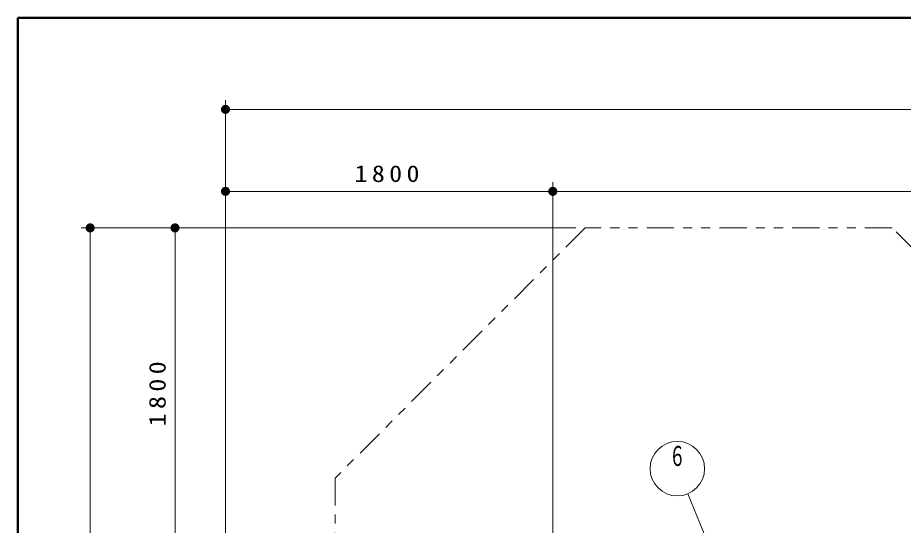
# Model space of a CAD drawing. Units: millimetres on the paper, scale 1:50. Extents: x -507 to 0, y -594 to 257.
# Drawn here: x -365 to -267.6, y 201.2 to 257 of the extents above; entities that cross this region are included whole.
import ezdxf
from ezdxf.enums import TextEntityAlignment as Align

# ---------------------------------------------------------------- set-up
doc = ezdxf.new("R2010")
doc.units = ezdxf.units.MM
doc.linetypes.add('USER3', pattern=[8, 3, -1, 1, -1, 1, -1])
doc.layers.add('1_50', color=7, linetype='Continuous', lineweight=25)
doc.layers.add('NAKAMURA図枠', color=7, linetype='Continuous', lineweight=13)
doc.styles.add('ＭＳ ゴシック', font='')
doc.styles.get('ＭＳ ゴシック').set_extended_font_data('MS Gothic')

# ---------------------------------------------------------------- blocks, each defined once
blk = doc.blocks.new('filled_dot')
at = {"color": 0, "linetype": 'Continuous', "lineweight": -2, "const_width": 1.25}
blk.add_lwpolyline([(-0.625, 0, 1), (0.625, 0, 1)], format="xyb", close=True, dxfattribs=at)

msp = doc.modelspace()

# ---------------------------------------------------------------- linework, layer by layer
at = {"layer": '1_50', "lineweight": 13}
for p, q in [((-342.146, 166.037), (-342.146, 247.929)), ((-342.146, 246.929), (-134.825, 246.929)), ((-306.146, 150.711), (-306.146, 238.918)), ((-342.146, 237.918), (-306.146, 237.918)), ((-306.146, 237.918), (-174.825, 237.918)), ((-303.594, 233.903), (-358.03, 233.903)), ((-357.03, 59.751), (-357.03, 233.903)), ((-347.698, 197.903), (-347.698, 233.903)), ((-287.977, 196.663), (-291.297, 204.67))]:
    msp.add_line(p, q, dxfattribs=at)
at = {"layer": '1_50', "linetype": 'USER3', "lineweight": 13}
for p, q in [((-302.594, 233.903), (-330.096, 206.4)), ((-268.817, 233.903), (-302.594, 233.903)), ((-254.936, 220.022), (-268.817, 233.903)), ((-330.096, 206.4), (-330.096, 177.087))]:
    msp.add_line(p, q, dxfattribs=at)
at = {"layer": '1_50', "lineweight": 13}
msp.add_circle((-292.446, 207.442), 3, dxfattribs=at)
at = {"layer": 'NAKAMURA図枠', "lineweight": 50}
for p, q in [((-365, 257), (-365, 0)), ((0, 257), (-365, 257))]:
    msp.add_line(p, q, dxfattribs=at)

# ---------------------------------------------------------------- block references
at = {"layer": '1_50', "lineweight": 13, "xscale": 0.4, "yscale": 0.4}
for p in [(-342.146, 246.929), (-342.146, 237.918), (-306.146, 237.918)]:
    msp.add_blockref('filled_dot', p, dxfattribs=at)
for p, rotation in [((-306.146, 237.918), 180), ((-357.03, 233.903), 270), ((-347.698, 233.903), 270)]:
    msp.add_blockref('filled_dot', p, dxfattribs=dict(at, rotation=rotation))

# ---------------------------------------------------------------- texts
at = {"layer": '1_50', "style": 'ＭＳ ゴシック', "width": 0.6}
msp.add_text('６', height=2.199, dxfattribs=at).set_placement((-292.446, 209.942), align=Align.TOP_CENTER)
at = {"layer": '1_50', "insert": (-324.146, 238.918), "char_height": 1.833, "attachment_point": 8, "style": 'ＭＳ ゴシック'}
msp.add_mtext('\\T1.33;\\W1.15;1800', dxfattribs=at)
at = {"layer": '1_50', "insert": (-348.698, 215.903), "char_height": 1.833, "attachment_point": 8, "rotation": 90, "style": 'ＭＳ ゴシック'}
msp.add_mtext('\\T1.33;\\W1.15;1800', dxfattribs=at)

doc.saveas('drawing.dxf')
